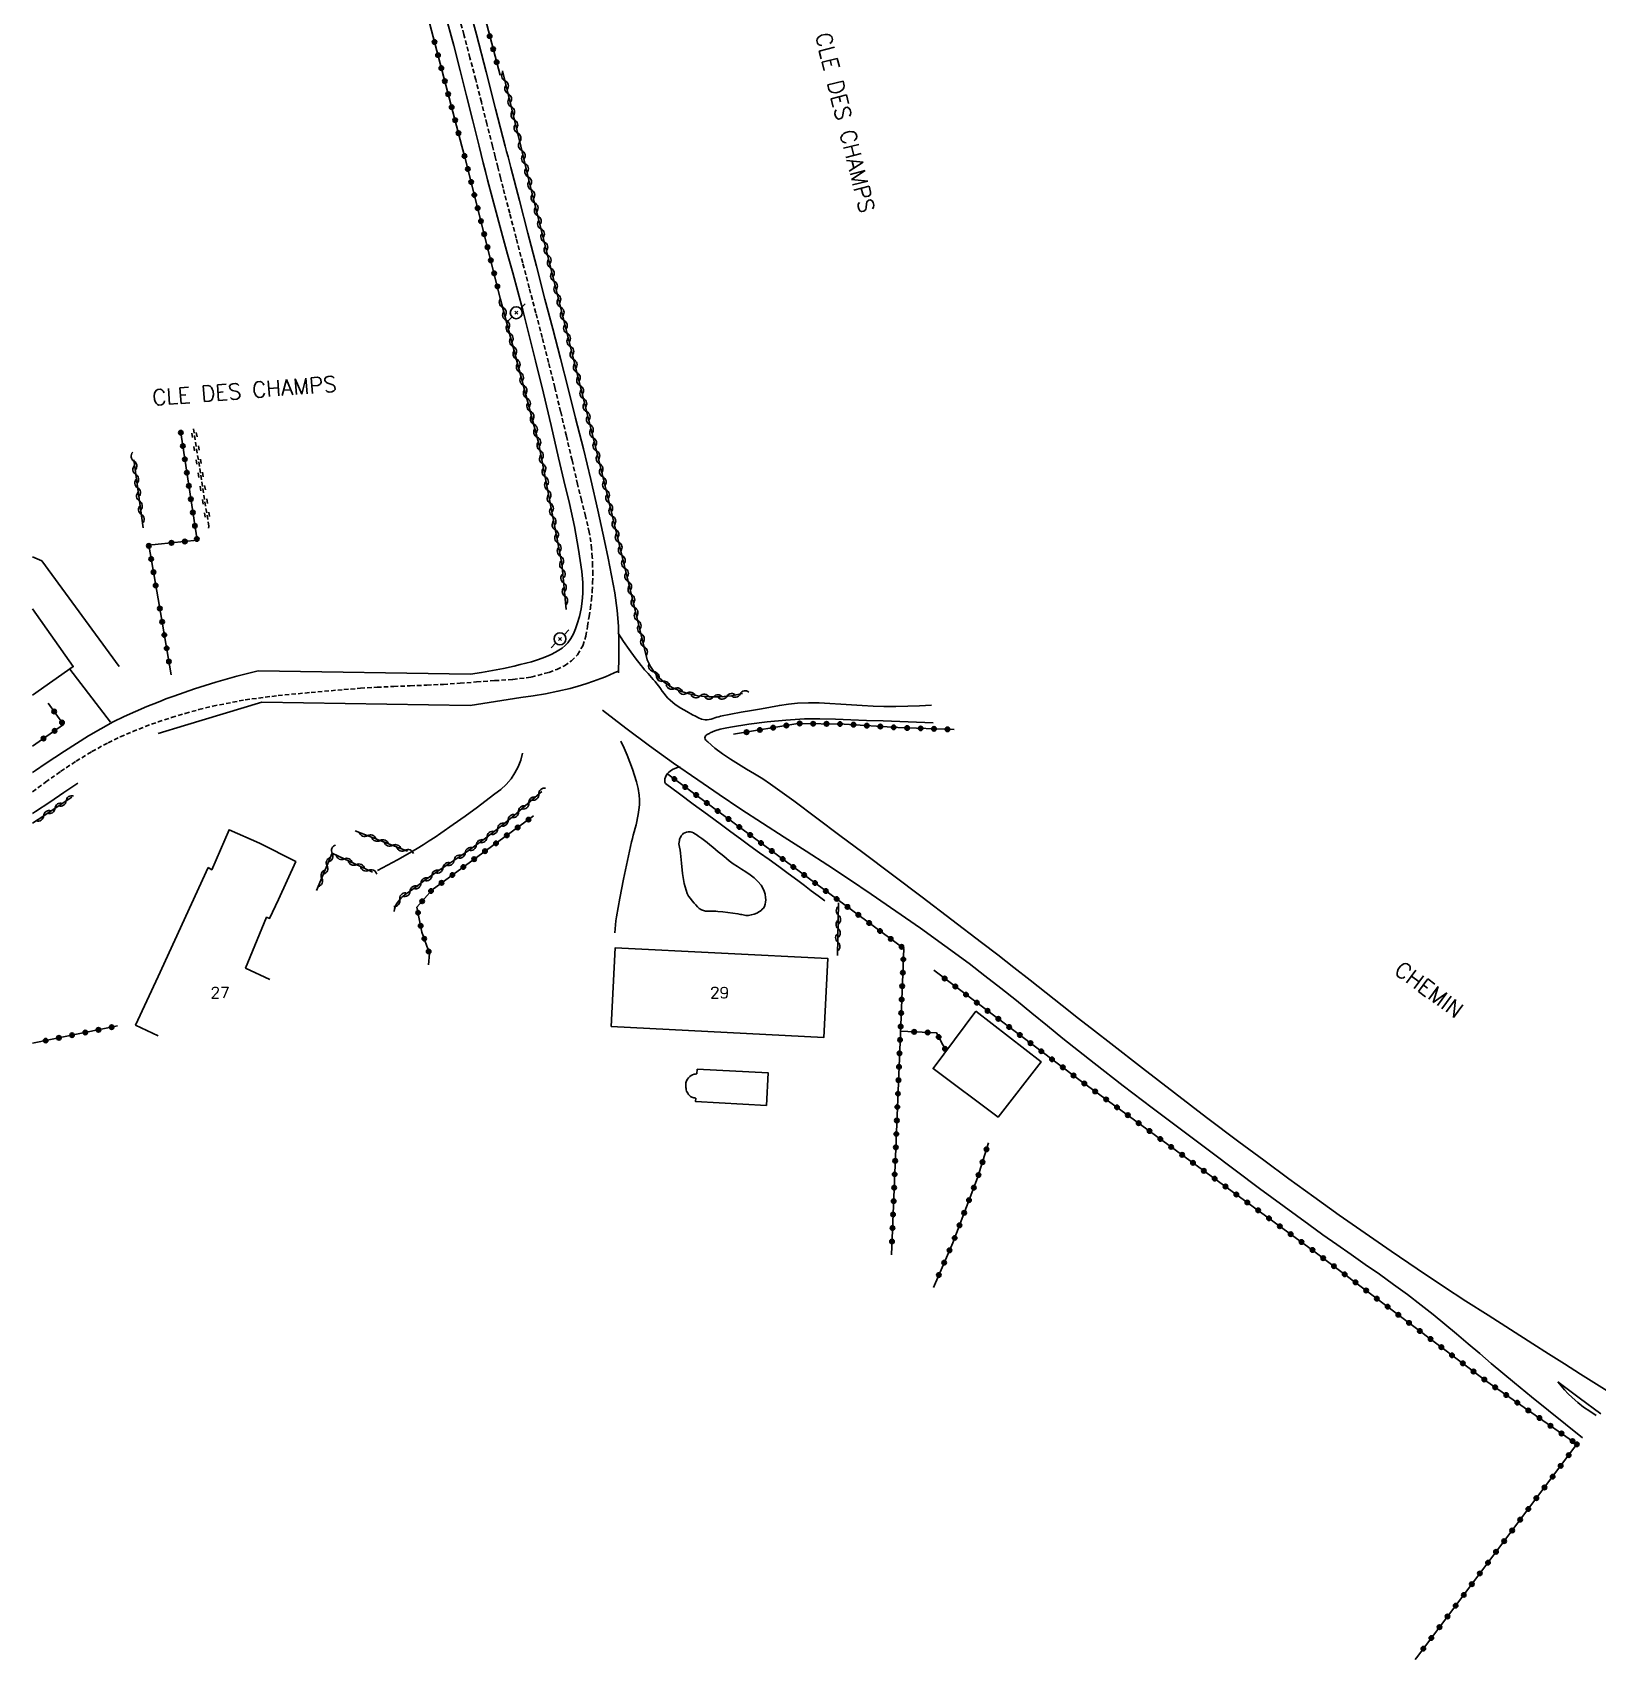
# Model space of a CAD drawing. Header units: millimetres. Extents: x 156000 to 157001, y 155000 to 156000.
# Drawn here: x 156000 to 156174.5, y 155002.2 to 155183.7 of the extents above; entities that cross this region are included whole.
import ezdxf
from ezdxf.enums import TextEntityAlignment as Align

# ---------------------------------------------------------------- set-up
doc = ezdxf.new("R2010")
doc.units = ezdxf.units.MM
doc.linetypes.add('DASHED', pattern=[0.75, 0.5, -0.25])
doc.layers.get('0').update_dxf_attribs({"linetype": 'CONTINUOUS'})
for name, color, linetype in [('W0001', 6, 'DASHED'), ('W0008', 7, 'CONTINUOUS'), ('W0017', 7, 'CONTINUOUS'), ('W0071', 7, 'CONTINUOUS'), ('W0101', 7, 'CONTINUOUS'), ('W0104', 1, 'CONTINUOUS'), ('W0220', 5, 'DASHED'), ('W0300', 7, 'CONTINUOUS'), ('W0310', 3, 'CONTINUOUS'), ('W0323', 7, 'CONTINUOUS'), ('W0473', 7, 'CONTINUOUS'), ('W0515', 5, 'CONTINUOUS'), ('W0989', 7, 'CONTINUOUS'), ('W0991', 7, 'CONTINUOUS')]:
    doc.layers.add(name, color=color, linetype=linetype)
doc.styles.get("Standard").update_dxf_attribs({"font": 'romans.shx', "width": 0.85})

# ---------------------------------------------------------------- blocks, each defined once
blk = doc.blocks.new('T473')
for p, q in [((-0.166667, 0.166667), (0.166667, -0.166667)), ((-0.166667, -0.166667), (0.166667, 0.166667)), ((0.500001, 0.500001), (1.000002, 1.000002)), ((-1.000002, -1.000002), (-0.500001, -0.500001))]:
    blk.add_line(p, q)
blk.add_ellipse((0, 0), major_axis=(0.471405, 0.471405), ratio=1, start_param=5.4977871438, end_param=11.780972451)
blk = doc.blocks.new('t310o')
at = {"color": 0, "linetype": 'Continuous'}
for centre, start, end in [((-0.5, 0.38), 216.8699, 323.1304), ((0.5, -0.37), 36.8699, 143.1303)]:
    blk.add_arc(centre, 0.625, start, end, dxfattribs=at)
blk = doc.blocks.new('t323o')
at = {"color": 0, "linetype": 'Continuous'}
for radius in [0.25, 0.15]:
    blk.add_circle((0, 0), radius, dxfattribs=at)
blk = doc.blocks.new('t220o')
at = {"color": 0, "linetype": 'Continuous'}
for p, q in [((-0.25, 0.25), (0.25, 0.25)), ((-0.25, -0.25), (0.25, -0.25))]:
    blk.add_line(p, q, dxfattribs=at)

msp = doc.modelspace()

# ---------------------------------------------------------------- linework, layer by layer
at = {"layer": 'W0001'}
for points in [[(156051.3, 155171), (156050.68, 155173.47), (156050.06, 155175.93), (156049.43, 155178.4), (156048.79, 155180.86), (156048.11, 155183.44), (156047.41, 155186.02), (156046.71, 155188.59), (156046.01, 155191.16), (156045.31, 155193.74), (156044.61, 155196.31), (156043.93, 155198.89), (156043.26, 155201.48), (156041.56, 155208.17), (156039.91, 155214.87), (156038.3, 155221.58), (156036.72, 155228.3)], [(156014, 155106.78), (156015.51, 155107.28), (156017.03, 155107.73), (156018.56, 155108.15), (156020.11, 155108.53), (156023.73, 155109.24), (156027.39, 155109.71), (156031.06, 155110.06), (156034.73, 155110.38), (156036.58, 155110.53), (156038.43, 155110.64), (156040.28, 155110.73), (156042.13, 155110.8), (156043.98, 155110.88), (156045.83, 155110.96), (156047.68, 155111.08), (156049.53, 155111.23), (156051.54, 155111.38), (156053.58, 155111.51), (156055.62, 155111.77), (156057.6, 155112.3), (156058.47, 155112.63), (156059.32, 155113.04), (156060.11, 155113.58), (156060.78, 155114.27), (156061.36, 155115.26), (156061.71, 155116.34), (156061.91, 155117.44), (156062.08, 155118.52), (156062.22, 155119.46), (156062.34, 155120.4), (156062.42, 155121.35), (156062.47, 155122.3), (156062.48, 155123.25), (156062.47, 155124.2), (156062.43, 155125.15), (156062.36, 155126.1), (156062.1, 155127.92), (156061.69, 155129.72), (156061.22, 155131.5), (156060.79, 155133.28), (156060.17, 155135.98), (156059.54, 155138.69), (156058.9, 155141.39), (156058.25, 155144.08), (156057.55, 155146.86), (156056.85, 155149.64), (156056.13, 155152.42), (156055.4, 155155.19), (156054.67, 155157.97), (156053.94, 155160.74), (156053.22, 155163.51), (156052.5, 155166.29), (156052.2, 155167.47), (156051.9, 155168.64), (156051.6, 155169.82), (156051.3, 155171)], [(156000, 155098.99), (156001.45, 155100.05), (156003.13, 155101.25), (156004.85, 155102.39), (156006.61, 155103.46), (156008.42, 155104.44), (156009.79, 155105.1), (156011.17, 155105.7), (156012.58, 155106.26), (156014, 155106.78)]]:
    msp.add_lwpolyline(points, dxfattribs=at)
at = {"layer": 'W0008'}
for points in [[(156036.69, 155218.38), (156037.4, 155215.92), (156038.12, 155213.46), (156038.83, 155211), (156039.55, 155208.53), (156040.4, 155205.6), (156041.26, 155202.67), (156042.11, 155199.74), (156042.95, 155196.8), (156043.98, 155193.16), (156045, 155189.52), (156046, 155185.88), (156046.98, 155182.23), (156047.71, 155179.43), (156048.41, 155176.62), (156049.1, 155173.81), (156049.8, 155171)], [(156052.73, 155171), (156051.65, 155175.14), (156050.58, 155179.29), (156049.5, 155183.43), (156048.41, 155187.57)], [(156049.8, 155171), (156050.03, 155170.06), (156050.27, 155169.12), (156050.51, 155168.17), (156050.76, 155167.23), (156051.3, 155165.15), (156051.86, 155163.08), (156052.43, 155161), (156052.99, 155158.93), (156053.56, 155156.86), (156054.12, 155154.78), (156054.67, 155152.7), (156055.21, 155150.62), (156056.11, 155147.04), (156056.98, 155143.44), (156057.84, 155139.85), (156058.67, 155136.24), (156059.27, 155133.69), (156059.88, 155131.14), (156060.44, 155128.58), (156060.91, 155125.99), (156061.09, 155124.78), (156061.26, 155123.56), (156061.37, 155122.33), (156061.38, 155121.1), (156061.31, 155120.24), (156061.18, 155119.38), (156061, 155118.54), (156060.76, 155117.71), (156060.56, 155117.16), (156060.33, 155116.61), (156060.05, 155116.08), (156059.7, 155115.6), (156059.4, 155115.28), (156059.06, 155115.01), (156058.7, 155114.77), (156058.33, 155114.55), (156057.84, 155114.29), (156057.34, 155114.07), (156056.83, 155113.87), (156056.31, 155113.69), (156055.67, 155113.49), (156055.02, 155113.32), (156054.37, 155113.16), (156053.72, 155113.01), (156052.51, 155112.75), (156051.3, 155112.51), (156050.09, 155112.29), (156048.86, 155112.1)], [(156060.57, 155140.64), (156059.74, 155143.97), (156058.88, 155147.29), (156058.02, 155150.61), (156057.15, 155153.94), (156056.2, 155157.6), (156055.25, 155161.27), (156054.3, 155164.94), (156053.35, 155168.6), (156053.19, 155169.2), (156053.04, 155169.8), (156052.88, 155170.4), (156052.73, 155171)], [(156060.57, 155140.64), (156061.44, 155137.24), (156062.26, 155133.83), (156063.04, 155130.41), (156063.78, 155126.98), (156064.19, 155125.05), (156064.59, 155123.11), (156064.95, 155121.16), (156065.2, 155119.2), (156065.34, 155117.46), (156065.41, 155115.72), (156065.41, 155113.99), (156065.34, 155112.25)], [(156014, 155108.99), (156014.44, 155109.16), (156014.88, 155109.33), (156015.32, 155109.49), (156015.76, 155109.65), (156018.08, 155110.46), (156020.43, 155111.2), (156022.79, 155111.88), (156025.17, 155112.49)], [(156025.17, 155112.49), (156048.86, 155112.1)], [(156054.46, 155109.51), (156055.85, 155109.69), (156057.23, 155109.92), (156058.6, 155110.19), (156059.97, 155110.51), (156060.84, 155110.75), (156061.7, 155111.02), (156062.55, 155111.32), (156063.4, 155111.63), (156063.89, 155111.82), (156064.38, 155112.02), (156064.86, 155112.23), (156065.33, 155112.45)], [(156048.81, 155108.6), (156054.46, 155109.51)], [(156000, 155101.14), (156000.33, 155101.37), (156001.4, 155102.09), (156002.47, 155102.81), (156003.56, 155103.51), (156004.9, 155104.36), (156006.24, 155105.21), (156007.61, 155106.02), (156009.01, 155106.77), (156010.23, 155107.38), (156011.48, 155107.94), (156012.73, 155108.48), (156014, 155108.99)], [(156016.96, 155106.36), (156025.56, 155108.98)], [(156025.56, 155108.98), (156048.81, 155108.6)], [(156016.96, 155106.36), (156014, 155105.49)], [(156000, 155096.57), (156000.34, 155096.8), (156001.92, 155097.84), (156003.49, 155098.89), (156005.05, 155099.94)]]:
    msp.add_lwpolyline(points, dxfattribs=at)
at = {"layer": 'W0017'}
for points in [[(156004.17, 155112.67), (156008.71, 155106.75)], [(156065.6, 155104.61), (156065.97, 155103.85), (156066.31, 155103.08), (156066.63, 155102.3), (156066.92, 155101.51), (156067.15, 155100.8), (156067.38, 155100.08), (156067.56, 155099.35), (156067.67, 155098.61), (156067.7, 155098.07), (156067.68, 155097.52), (156067.62, 155096.98), (156067.55, 155096.45), (156067.48, 155096.06), (156067.4, 155095.67), (156067.31, 155095.29), (156067.21, 155094.91), (156067.1, 155094.53), (156067, 155094.15), (156066.9, 155093.77), (156066.81, 155093.38), (156066.35, 155091.3), (156065.91, 155089.22), (156065.5, 155087.13), (156065.14, 155085.03), (156065.07, 155084.59), (156065.01, 155084.14), (156064.97, 155083.7), (156064.93, 155083.25)], [(156054.64, 155103.27), (156054.45, 155102.51), (156054.17, 155101.78), (156053.81, 155101.08), (156053.38, 155100.42), (156052.84, 155099.8), (156052.22, 155099.25), (156051.58, 155098.76), (156050.93, 155098.26), (156049.62, 155097.25), (156048.27, 155096.27), (156046.91, 155095.32), (156045.54, 155094.38), (156044.89, 155093.93), (156044.24, 155093.5), (156043.58, 155093.08), (156042.91, 155092.67), (156041.82, 155092.02), (156040.71, 155091.4), (156039.6, 155090.79), (156038.48, 155090.21)], [(156072.23, 155101.75), (156071.93, 155101.68), (156071.64, 155101.58), (156071.37, 155101.45), (156071.11, 155101.28), (156070.95, 155101.14), (156070.8, 155100.98), (156070.67, 155100.8), (156070.58, 155100.6), (156070.53, 155100.43), (156070.52, 155100.25), (156070.54, 155100.07), (156070.58, 155099.9)], [(156070.58, 155099.9), (156072.14, 155098.75), (156073.7, 155097.6), (156075.27, 155096.45), (156076.83, 155095.3), (156077.89, 155094.52), (156078.96, 155093.75), (156080.02, 155092.97), (156081.09, 155092.19), (156082.16, 155091.42), (156083.22, 155090.64), (156084.28, 155089.85), (156085.34, 155089.07), (156086.1, 155088.51), (156086.85, 155087.94), (156087.61, 155087.37), (156088.36, 155086.8)]]:
    msp.add_lwpolyline(points, dxfattribs=at)
msp.add_lwpolyline([(156073.02, 155087.64), (156072.68, 155088.74), (156072.5, 155089.88), (156072.39, 155091.02), (156072.28, 155092.14), (156072.22, 155092.48), (156072.14, 155092.82), (156072.1, 155093.18), (156072.14, 155093.54), (156072.16, 155093.65), (156072.2, 155093.76), (156072.24, 155093.86), (156072.29, 155093.96), (156072.35, 155094.06), (156072.42, 155094.15), (156072.5, 155094.23), (156072.58, 155094.31), (156072.76, 155094.41), (156072.95, 155094.48), (156073.15, 155094.52), (156073.35, 155094.52), (156073.53, 155094.48), (156073.71, 155094.4), (156073.86, 155094.3), (156074.02, 155094.21), (156074.33, 155094), (156074.64, 155093.78), (156074.94, 155093.55), (156075.24, 155093.31), (156075.55, 155093.07), (156075.86, 155092.81), (156076.17, 155092.56), (156076.48, 155092.3), (156076.78, 155092.05), (156077.09, 155091.79), (156077.4, 155091.53), (156077.71, 155091.28), (156078.16, 155090.95), (156078.62, 155090.64), (156079.09, 155090.35), (156079.56, 155090.05), (156080.03, 155089.73), (156080.47, 155089.38), (156080.89, 155088.99), (156081.26, 155088.55), (156081.45, 155088.24), (156081.6, 155087.9), (156081.7, 155087.55), (156081.76, 155087.19), (156081.78, 155086.94), (156081.76, 155086.68), (156081.72, 155086.43), (156081.63, 155086.18), (156081.52, 155086.01), (156081.39, 155085.87), (156081.25, 155085.74), (156081.09, 155085.62), (156080.8, 155085.46), (156080.49, 155085.34), (156080.17, 155085.25), (156079.85, 155085.2), (156079.7, 155085.19), (156079.54, 155085.2), (156079.39, 155085.22), (156079.25, 155085.25), (156079.1, 155085.28), (156078.96, 155085.31), (156078.81, 155085.34), (156078.67, 155085.37), (156078.11, 155085.44), (156077.56, 155085.51), (156077.01, 155085.58), (156076.45, 155085.64), (156076.22, 155085.66), (156075.99, 155085.66), (156075.76, 155085.65), (156075.53, 155085.65), (156075.3, 155085.66), (156075.06, 155085.68), (156074.83, 155085.73), (156074.61, 155085.81), (156074.36, 155085.96), (156074.15, 155086.15), (156073.97, 155086.37), (156073.79, 155086.57), (156073.58, 155086.82), (156073.37, 155087.07), (156073.17, 155087.35)], close=True, dxfattribs=at)
at = {"layer": 'W0071'}
for points in [[(156100.27, 155108.64), (156098.94, 155108.58), (156097.61, 155108.53), (156096.28, 155108.5), (156094.96, 155108.5), (156093.75, 155108.53), (156092.55, 155108.59), (156091.35, 155108.67), (156090.15, 155108.76), (156088.94, 155108.84), (156087.74, 155108.89), (156086.53, 155108.9), (156085.32, 155108.86), (156084.31, 155108.77), (156083.31, 155108.61), (156082.32, 155108.43), (156081.32, 155108.25), (156080.18, 155108.05), (156079.03, 155107.85), (156077.88, 155107.63), (156076.74, 155107.41), (156076.53, 155107.35), (156076.32, 155107.29), (156076.11, 155107.22), (156075.9, 155107.15), (156075.68, 155107.09), (156075.46, 155107.04), (156075.24, 155107.01), (156075.01, 155107.02), (156074.63, 155107.09), (156074.28, 155107.23), (156073.94, 155107.4), (156073.61, 155107.57), (156072.96, 155107.92), (156072.31, 155108.3), (156071.69, 155108.73), (156071.11, 155109.2), (156070.87, 155109.44), (156070.65, 155109.69), (156070.43, 155109.95), (156070.23, 155110.22), (156070.04, 155110.49), (156069.84, 155110.77), (156069.64, 155111.03), (156069.43, 155111.29), (156069.24, 155111.52), (156069.04, 155111.74), (156068.85, 155111.95), (156068.65, 155112.17), (156068.45, 155112.39), (156068.25, 155112.6), (156068.06, 155112.83), (156067.88, 155113.05), (156067.2, 155113.94), (156066.54, 155114.84), (156065.91, 155115.76), (156065.3, 155116.69)], [(156063.56, 155108.07), (156066.18, 155106.08), (156068.83, 155104.12), (156071.5, 155102.19), (156074.19, 155100.3), (156076.58, 155098.66), (156078.99, 155097.06), (156081.42, 155095.48), (156083.85, 155093.92), (156086.28, 155092.35), (156088.71, 155090.78), (156091.13, 155089.19), (156093.53, 155087.57), (156096.29, 155085.67), (156099.03, 155083.76), (156101.76, 155081.81), (156104.45, 155079.82), (156106.23, 155078.46), (156107.98, 155077.08), (156109.73, 155075.69), (156111.46, 155074.29), (156113.19, 155072.88), (156114.92, 155071.47), (156116.67, 155070.08), (156118.42, 155068.7), (156121.65, 155066.2), (156124.89, 155063.73), (156128.15, 155061.27), (156131.41, 155058.81), (156134.13, 155056.77), (156136.86, 155054.74), (156139.6, 155052.72), (156142.34, 155050.71), (156143.91, 155049.58), (156145.48, 155048.47), (156147.06, 155047.37), (156148.64, 155046.27), (156150.22, 155045.16), (156151.79, 155044.04), (156153.34, 155042.9), (156154.88, 155041.73), (156156.21, 155040.68), (156157.52, 155039.61), (156158.83, 155038.52), (156160.12, 155037.42), (156161.41, 155036.32), (156162.7, 155035.21), (156163.99, 155034.12), (156165.3, 155033.04), (156167.18, 155031.5), (156169.07, 155029.97), (156170.97, 155028.45), (156172.87, 155026.93)], [(156176.21, 155031.79), (156174.43, 155032.92), (156172.65, 155034.04), (156170.87, 155035.16), (156169.09, 155036.28), (156167.32, 155037.41), (156164.83, 155039), (156162.34, 155040.59), (156159.85, 155042.18), (156157.38, 155043.8), (156154.45, 155045.76), (156151.53, 155047.74), (156148.63, 155049.75), (156145.74, 155051.77), (156142.91, 155053.79), (156140.11, 155055.82), (156137.32, 155057.88), (156134.54, 155059.95), (156130.94, 155062.66), (156127.37, 155065.39), (156123.81, 155068.14), (156120.26, 155070.9), (156118.45, 155072.3), (156116.65, 155073.71), (156114.85, 155075.13), (156113.06, 155076.54), (156111.26, 155077.96), (156109.46, 155079.37), (156107.66, 155080.78), (156105.85, 155082.18), (156102.55, 155084.7), (156099.24, 155087.21), (156095.93, 155089.7), (156092.61, 155092.2), (156090.05, 155094.12), (156087.49, 155096.05), (156084.91, 155097.96), (156082.31, 155099.84), (156081.44, 155100.43), (156080.54, 155100.98), (156079.64, 155101.52), (156078.73, 155102.06), (156077.83, 155102.62), (156076.95, 155103.22), (156076.11, 155103.86), (156075.31, 155104.57), (156075.21, 155104.64), (156075.1, 155104.73), (156075.01, 155104.86), (156074.98, 155105.01), (156075.01, 155105.12), (156075.07, 155105.22), (156075.14, 155105.3), (156075.23, 155105.37), (156075.31, 155105.42), (156075.4, 155105.46), (156075.49, 155105.5), (156075.57, 155105.55), (156076.11, 155105.79), (156076.68, 155105.95), (156077.26, 155106.07), (156077.83, 155106.17), (156079.88, 155106.52), (156081.95, 155106.79), (156084.02, 155106.97), (156086.1, 155107.1), (156087.82, 155107.12), (156089.55, 155107.08), (156091.28, 155107), (156093, 155106.94), (156094.86, 155106.88), (156096.72, 155106.82), (156098.58, 155106.76), (156100.44, 155106.69)], [(156170.11, 155033.18), (156172.5, 155031.39), (156174.91, 155029.61)], [(156174.39, 155029.42), (156173.68, 155029.88), (156173, 155030.36), (156172.35, 155030.88), (156171.71, 155031.43), (156171.28, 155031.84), (156170.87, 155032.27), (156170.48, 155032.72), (156170.11, 155033.18)]]:
    msp.add_lwpolyline(points, dxfattribs=at)
at = {"layer": 'W0101'}
for points in [[(156026.47, 155078.05), (156023.76, 155079.31), (156026.11, 155084.99), (156026.44, 155084.86), (156027.45, 155086.95), (156029.36, 155091.2), (156025.31, 155093.26), (156021.92, 155094.75), (156019.99, 155090.28), (156019.59, 155090.52)], [(156019.59, 155090.52), (156014, 155078.39)], [(156014, 155078.39), (156011.5, 155072.96), (156014, 155071.77)]]:
    msp.add_lwpolyline(points, dxfattribs=at)
msp.add_lwpolyline([(156064.54, 155072.79), (156088.27, 155071.58), (156088.71, 155080.38), (156064.99, 155081.58)], close=True, dxfattribs=at)
at = {"layer": 'W0104'}
msp.add_lwpolyline([(156000, 155109.76), (156004.54, 155112.95), (156000, 155119.39)], dxfattribs=at)
msp.add_lwpolyline([(156105.2, 155074.51), (156112.51, 155068.85), (156107.7, 155062.69), (156100.44, 155068.11)], close=True, dxfattribs=at)
at = {"layer": 'W0220'}
msp.add_lwpolyline([(156017.95, 155139.47), (156019.66, 155128.58), (156019.64, 155128.4)], dxfattribs=at)
at = {"layer": 'W0300'}
msp.add_lwpolyline([(156009.67, 155112.94), (156001.02, 155124.73), (156000, 155125.2)], dxfattribs=at)
at = {"layer": 'W0310'}
for points in [[(156054.45, 155171), (156052.43, 155179.39)], [(156068.57, 155113.7), (156063.23, 155135.67), (156055.52, 155166.56), (156054.45, 155171)], [(156059.53, 155119.31), (156059.03, 155124.45), (156056.45, 155137.94), (156052.21, 155153.9)], [(156011.29, 155136), (156012.33, 155128.43)], [(156079.19, 155109.95), (156077.97, 155109.69), (156076.72, 155109.56), (156075.47, 155109.56), (156074.22, 155109.69), (156073.24, 155109.9), (156072.28, 155110.19), (156071.35, 155110.61), (156070.5, 155111.16), (156069.89, 155111.69), (156069.36, 155112.29), (156068.91, 155112.97), (156068.57, 155113.7)], [(156056.8, 155099.01), (156055.26, 155097.66), (156053.71, 155096.34), (156052.12, 155095.05), (156050.51, 155093.8), (156049.57, 155093.1), (156048.61, 155092.42), (156047.64, 155091.76), (156046.67, 155091.1), (156045.7, 155090.45), (156044.73, 155089.79), (156043.77, 155089.11), (156042.83, 155088.41), (156042.28, 155088.02), (156041.71, 155087.63), (156041.16, 155087.18), (156040.7, 155086.65), (156040.56, 155086.41), (156040.45, 155086.16), (156040.38, 155085.89), (156040.35, 155085.61)], [(156000, 155095.47), (156000.61, 155095.88), (156004.4, 155098.38)], [(156041.83, 155092.34), (156035.97, 155094.64)], [(156037.9, 155090.02), (156033.42, 155092.13), (156031.69, 155087.96)], [(156089.91, 155086.61), (156089.78, 155080.71)]]:
    msp.add_lwpolyline(points, dxfattribs=at)
at = {"layer": 'W0323'}
for points in [[(156047.89, 155171), (156043.67, 155187.03), (156039.41, 155203.47), (156035.27, 155219.38), (156031.79, 155223.14)], [(156052.14, 155178.92), (156046.53, 155200.3)], [(156052.21, 155153.9), (156048.26, 155169.61), (156047.89, 155171)], [(156014, 155126.6), (156018.35, 155127.04), (156016.51, 155139.26)], [(156012.96, 155126.5), (156014, 155126.6)], [(156012.96, 155126.5), (156014, 155120.51)], [(156014, 155120.51), (156015.47, 155112.03)], [(156000, 155104.07), (156003.46, 155106.48), (156001.76, 155108.85)], [(156102.81, 155105.92), (156096.5, 155106.14), (156090.51, 155106.53), (156085.36, 155106.6), (156078.17, 155105.39)], [(156095.8, 155047.33), (156096.79, 155072), (156097.17, 155081.5), (156070.86, 155100.95)], [(156044.16, 155079.69), (156044.26, 155080.96), (156043.43, 155083.33), (156042.88, 155086.11), (156044.57, 155088.06), (156055.87, 155096.28)], [(156100.53, 155079.07), (156116.7, 155066.89), (156142.76, 155047.87), (156162.21, 155033.2), (156172.26, 155026.21)], [(156000, 155070.93), (156009.46, 155072.86)], [(156096.84, 155072.29), (156100.83, 155072.08), (156101.9, 155070.06)], [(156100.5, 155043.7), (156102.64, 155048.69), (156105.41, 155055.94), (156106.63, 155059.83)], [(156172.26, 155026.21), (156154.36, 155002.38), (156154.22, 155002.2)]]:
    msp.add_lwpolyline(points, dxfattribs=at)
at = {"layer": 'W0515'}
for points in [[(156074.14, 155068.06), (156082.05, 155067.62), (156081.85, 155063.99), (156073.95, 155064.43), (156073.97, 155064.82)], [(156074.11, 155067.51), (156074.14, 155068.06)], [(156073.96, 155064.83), (156073.85, 155064.83), (156073.74, 155064.84), (156073.63, 155064.88), (156073.53, 155064.92), (156073.39, 155065.01), (156073.27, 155065.11), (156073.17, 155065.22), (156073.07, 155065.35), (156073, 155065.47), (156072.95, 155065.6), (156072.91, 155065.73), (156072.89, 155065.87), (156072.87, 155065.98), (156072.86, 155066.09), (156072.85, 155066.2), (156072.85, 155066.31), (156072.86, 155066.42), (156072.88, 155066.53), (156072.91, 155066.64), (156072.94, 155066.75), (156073.04, 155066.93), (156073.16, 155067.08), (156073.31, 155067.22), (156073.47, 155067.33), (156073.62, 155067.41), (156073.78, 155067.47), (156073.95, 155067.5), (156074.11, 155067.51)]]:
    msp.add_lwpolyline(points, dxfattribs=at)

# ---------------------------------------------------------------- block references
at = {"layer": 'W0220', "rotation": 278.9304575071596}
for p in [(156018.06, 155138.77), (156018.29, 155137.29), (156018.53, 155135.81), (156018.76, 155134.33), (156018.99, 155132.85), (156019.23, 155131.36), (156019.46, 155129.88)]:
    msp.add_blockref('t220o', p, dxfattribs=at)
at = {"layer": 'W0310'}
for p, rotation in [((156052.7, 155178.29), 103.5465658751624), ((156053.05, 155176.83), 103.5465658751624), ((156053.4, 155175.37), 103.5465658751624), ((156053.75, 155173.92), 103.5465658751624), ((156054.1, 155172.46), 103.5465658751624), ((156054.58, 155170.5), 103.5465658752242), ((156054.93, 155169.04), 103.5465658752242), ((156055.28, 155167.58), 103.5465658752242), ((156055.63, 155166.12), 104.0021923709176), ((156056, 155164.67), 104.0021923709176), ((156056.36, 155163.21), 104.0021923709176), ((156056.72, 155161.76), 104.0021923709176), ((156057.08, 155160.3), 104.0021923709176), ((156057.45, 155158.85), 104.0021923709176), ((156057.81, 155157.39), 104.0021923709176), ((156058.17, 155155.94), 104.0021923709176), ((156058.54, 155154.48), 104.0021923709176), ((156052.45, 155153.02), 104.8788791264897), ((156058.9, 155153.03), 104.0021923709176), ((156052.83, 155151.57), 104.8788791264897), ((156053.22, 155150.12), 104.8788791264897), ((156059.26, 155151.57), 104.0021923709176), ((156059.62, 155150.12), 104.0021923709176), ((156053.6, 155148.67), 104.8788791264897), ((156059.99, 155148.66), 104.0021923709176), ((156053.99, 155147.22), 104.8788791264897), ((156060.35, 155147.2), 104.0021923709176), ((156054.37, 155145.77), 104.8788791264897), ((156060.71, 155145.75), 104.0021923709176), ((156054.76, 155144.32), 104.8788791264897), ((156055.14, 155142.87), 104.8788791264897), ((156061.08, 155144.29), 104.0021923709176), ((156061.44, 155142.84), 104.0021923709176), ((156055.53, 155141.42), 104.8788791264897), ((156061.8, 155141.38), 104.0021923709176), ((156055.92, 155139.97), 104.8788791264897), ((156062.17, 155139.93), 104.0021923709176), ((156056.3, 155138.52), 104.8788791264897), ((156062.53, 155138.47), 104.0021923709176), ((156011.31, 155135.86), 277.8371621640425), ((156056.62, 155137.05), 100.825058757973), ((156056.9, 155135.58), 100.825058757973), ((156062.89, 155137.02), 104.0021923709176), ((156063.25, 155135.56), 103.6595980677901), ((156011.51, 155134.38), 277.8371621640425), ((156057.19, 155134.11), 100.825058757973), ((156063.61, 155134.1), 103.6595980677901), ((156011.72, 155132.89), 277.8371621640425), ((156057.47, 155132.63), 100.825058757973), ((156063.96, 155132.65), 103.6595980677901), ((156011.92, 155131.41), 277.8371621640425), ((156057.75, 155131.16), 100.825058757973), ((156064.32, 155131.19), 103.6595980677901), ((156012.13, 155129.92), 277.8371621640425), ((156058.03, 155129.69), 100.825058757973), ((156064.67, 155129.73), 103.6595980677901), ((156065.02, 155128.27), 103.6595980677901), ((156058.31, 155128.21), 100.825058757973), ((156058.6, 155126.74), 100.825058757973), ((156065.38, 155126.82), 103.6595980677901), ((156058.88, 155125.27), 100.825058757973), ((156065.73, 155125.36), 103.6595980677901), ((156059.1, 155123.79), 95.5460679453885), ((156066.09, 155123.9), 103.6595980677901), ((156059.24, 155122.29), 95.5460679453885), ((156066.44, 155122.44), 103.6595980677901), ((156066.8, 155120.98), 103.6595980677901), ((156059.39, 155120.8), 95.5460679453885), ((156067.15, 155119.53), 103.6595980677901), ((156067.5, 155118.07), 103.6595980677901), ((156067.86, 155116.61), 103.6595980677901), ((156068.21, 155115.15), 103.6595980677901), ((156069.3, 155112.39), 123.32963091811), ((156070.33, 155111.31), 138.9710384905592), ((156071.59, 155110.5), 155.7778885720489), ((156072.99, 155109.97), 162.7628647356262), ((156074.45, 155109.67), 173.8324351180478), ((156075.95, 155109.56), 179.9563021831738), ((156077.44, 155109.63), 186.0801678290053), ((156078.92, 155109.89), 192.2040320621736), ((156003.75, 155097.95), 33.46436369037623), ((156055.34, 155097.73), 221.4121077985646), ((156056.47, 155098.72), 221.4121077985646), ((156001.25, 155096.3), 33.46436369037623), ((156002.5, 155097.13), 33.46436369037623), ((156053.04, 155095.8), 219.0904564577899), ((156054.2, 155096.76), 220.2512812574486), ((156051.88, 155094.86), 217.929633397023), ((156033.42, 155092.11), 247.4074447635789), ((156037.37, 155094.09), 158.5637637448118), ((156038.76, 155093.55), 158.5637637448118), ((156040.16, 155093), 158.5637637448118), ((156041.56, 155092.45), 158.5637637448118), ((156049.49, 155093.04), 215.2810281740424), ((156050.69, 155093.94), 217.929633397023), ((156032.84, 155090.73), 247.4074447635789), ((156034.76, 155091.5), 154.7545369345081), ((156036.12, 155090.86), 154.7545369345081), ((156045.78, 155090.5), 213.8719607844697), ((156047.02, 155091.34), 213.8744927695936), ((156048.26, 155092.18), 214.3714648299553), ((156032.26, 155089.34), 247.4074447635789), ((156037.48, 155090.22), 154.7545369345081), ((156043.32, 155088.78), 216.5852328662095), ((156044.54, 155089.65), 215.2683882489409), ((156040.96, 155086.95), 229.1819818863949), ((156042.11, 155087.9), 214.51031762681), ((156089.88, 155085.21), 268.7362559927436), ((156089.85, 155083.71), 268.7362559927436), ((156089.81, 155082.21), 268.7362559927436)]:
    msp.add_blockref('t310o', p, dxfattribs=dict(at, rotation=rotation))
at = {"layer": 'W0323'}
for p, rotation in [((156044.84, 155182.61), 104.7346555401421), ((156050.99, 155183.27), 104.6920981529894), ((156051.38, 155181.82), 104.6920981529894), ((156045.22, 155181.15), 104.7346555401421), ((156051.76, 155180.37), 104.6920981529894), ((156045.6, 155179.7), 104.7346555401421), ((156045.98, 155178.25), 104.7346555401421), ((156046.36, 155176.8), 104.7346555401421), ((156046.75, 155175.35), 104.7346555401421), ((156047.13, 155173.9), 104.7346555401421), ((156047.51, 155172.45), 104.7346555401421), ((156048.18, 155169.9), 104.7346555401131), ((156048.55, 155168.45), 104.1365697175648), ((156048.92, 155166.99), 104.1365697175648), ((156049.28, 155165.54), 104.1365697175648), ((156049.65, 155164.08), 104.1365697175648), ((156050.01, 155162.63), 104.1365697175648), ((156050.38, 155161.17), 104.1365697175648), ((156050.75, 155159.72), 104.1365697175648), ((156051.11, 155158.26), 104.1365697175648), ((156051.48, 155156.81), 104.1365697175648), ((156051.85, 155155.35), 104.1365697175648), ((156016.54, 155139.03), 98.57831793486568), ((156016.76, 155137.55), 98.57831793486568), ((156016.99, 155136.07), 98.57831793486568), ((156017.21, 155134.58), 98.57831793486568), ((156017.44, 155133.1), 98.57831793486568), ((156017.66, 155131.62), 98.57831793486568), ((156017.88, 155130.13), 98.57831793486568), ((156018.11, 155128.65), 98.57831793486568), ((156018.33, 155127.17), 98.57831793486568), ((156012.97, 155126.42), 279.8375620879572), ((156015.49, 155126.75), 5.735870220931125), ((156016.98, 155126.9), 5.735870220931125), ((156013.23, 155124.95), 279.8375620879572), ((156013.49, 155123.47), 279.8375620879572), ((156013.74, 155121.99), 279.8375620879572), ((156014.19, 155119.42), 279.8375620879634), ((156014.45, 155117.94), 279.8375620879634), ((156014.7, 155116.46), 279.8375620879634), ((156014.96, 155114.99), 279.8375620879634), ((156015.21, 155113.51), 279.8375620879634), ((156002.42, 155107.93), 125.692752760127), ((156002.46, 155105.78), 34.79034725641819), ((156003.29, 155106.71), 125.692752760127), ((156079.64, 155105.63), 189.5423333800975), ((156081.12, 155105.88), 189.5423333800975), ((156082.6, 155106.13), 189.5423333800975), ((156084.08, 155106.38), 189.5423333800975), ((156085.56, 155106.59), 179.2874580555312), ((156087.06, 155106.57), 179.2874580555312), ((156088.56, 155106.56), 179.2874580555312), ((156090.06, 155106.54), 179.2874580555312), ((156091.56, 155106.46), 176.2665331042443), ((156093.06, 155106.36), 176.2665331042443), ((156094.56, 155106.27), 176.2665331042443), ((156096.05, 155106.17), 176.2665331042443), ((156097.55, 155106.1), 178.0022256485557), ((156099.05, 155106.05), 178.0022256485557), ((156100.55, 155106), 178.0022256485557), ((156102.05, 155105.95), 178.0022256485557), ((156001.23, 155104.93), 34.79034725641819), ((156071.59, 155100.4), 143.5363989075001), ((156072.8, 155099.51), 143.5363989075001), ((156074.01, 155098.62), 143.5363989075001), ((156075.21, 155097.73), 143.5363989075001), ((156076.42, 155096.84), 143.5363989075001), ((156054.11, 155095), 36.02496100743699), ((156055.32, 155095.88), 36.02496100743699), ((156077.63, 155095.94), 143.5363989075001), ((156078.83, 155095.05), 143.5363989075001), ((156051.69, 155093.23), 36.02496100743699), ((156052.9, 155094.12), 36.02496100743699), ((156080.04, 155094.16), 143.5363989075001), ((156081.25, 155093.27), 143.5363989075001), ((156049.26, 155091.47), 36.02496100743699), ((156050.47, 155092.35), 36.02496100743699), ((156082.45, 155092.38), 143.5363989075001), ((156083.66, 155091.49), 143.5363989075001), ((156046.83, 155089.7), 36.02496100743699), ((156048.05, 155090.59), 36.02496100743699), ((156084.86, 155090.59), 143.5363989075001), ((156086.07, 155089.7), 143.5363989075001), ((156044.44, 155087.91), 48.93925202849197), ((156045.62, 155088.82), 36.02496100743699), ((156087.28, 155088.81), 143.5363989075001), ((156088.48, 155087.92), 143.5363989075001), ((156043, 155085.5), 101.3376939763558), ((156043.45, 155086.77), 48.93925202849197), ((156089.69, 155087.03), 143.5363989075001), ((156090.9, 155086.14), 143.5363989075001), ((156043.29, 155084.03), 101.3376939763558), ((156092.1, 155085.25), 143.5363989075001), ((156093.31, 155084.35), 143.5363989075001), ((156043.69, 155082.59), 109.0835525822087), ((156094.52, 155083.46), 143.5363989075001), ((156095.72, 155082.57), 143.5363989075001), ((156044.18, 155081.17), 109.0835525822087), ((156096.93, 155081.68), 143.5363989075001), ((156097.12, 155080.3), 87.69156841478961), ((156097.06, 155078.8), 87.69156841478961), ((156101.73, 155078.16), 323.0242392533094), ((156097, 155077.3), 87.69156841478961), ((156102.93, 155077.26), 323.0242392533094), ((156104.12, 155076.36), 323.0242392533094), ((156096.94, 155075.81), 87.69156841478961), ((156105.32, 155075.46), 323.0242392533094), ((156106.52, 155074.55), 323.0242392533094), ((156008.82, 155072.73), 11.56058980315828), ((156096.82, 155072.81), 87.69156841478961), ((156096.88, 155074.31), 87.69156841478961), ((156107.72, 155073.65), 323.0242392533094), ((156108.92, 155072.75), 323.0242392533094), ((156001.47, 155071.23), 11.56058980315828), ((156002.94, 155071.53), 11.56058980315828), ((156004.41, 155071.83), 11.56058980315828), ((156005.88, 155072.13), 11.56058980315828), ((156007.35, 155072.43), 11.56058980315828), ((156096.76, 155071.31), 87.71548066815886), ((156098.34, 155072.21), 356.970619016091), ((156099.84, 155072.13), 356.970619016091), ((156101.07, 155071.63), 297.8228626647769), ((156110.12, 155071.85), 323.0242392533094), ((156111.31, 155070.95), 323.0242392533094), ((156096.7, 155069.81), 87.71548066815886), ((156101.77, 155070.31), 297.8228626647769), ((156112.51, 155070.04), 323.0242392533094), ((156113.71, 155069.14), 323.0242392533094), ((156096.64, 155068.31), 87.71548066815886), ((156114.91, 155068.24), 323.0242392533094), ((156116.11, 155067.34), 323.0242392533094), ((156096.58, 155066.81), 87.71548066815886), ((156117.31, 155066.44), 323.8728653837668), ((156118.52, 155065.56), 323.8728653837668), ((156096.46, 155063.82), 87.71548066815886), ((156096.52, 155065.31), 87.71548066815886), ((156119.74, 155064.67), 323.8728653837668), ((156120.95, 155063.79), 323.8728653837668), ((156096.4, 155062.32), 87.71548066815886), ((156122.16, 155062.91), 323.8728653837668), ((156123.37, 155062.02), 323.8728653837668), ((156096.34, 155060.82), 87.71548066815886), ((156124.58, 155061.14), 323.8728653837668), ((156125.79, 155060.25), 323.8728653837668), ((156096.28, 155059.32), 87.71548066815886), ((156106.4, 155059.1), 72.53216389880198), ((156127, 155059.37), 323.8728653837668), ((156128.22, 155058.48), 323.8728653837668), ((156096.22, 155057.82), 87.71548066815886), ((156105.95, 155057.67), 72.53216389880198), ((156129.43, 155057.6), 323.8728653837668), ((156130.64, 155056.71), 323.8728653837668), ((156096.1, 155054.82), 87.71548066815886), ((156096.16, 155056.32), 87.71548066815886), ((156104.98, 155054.83), 69.1195592715258), ((156105.5, 155056.23), 72.53216389880198), ((156131.85, 155055.83), 323.8728653837668), ((156133.06, 155054.95), 323.8728653837668), ((156096.04, 155053.32), 87.71548066815886), ((156104.45, 155053.43), 69.1195592715258), ((156134.27, 155054.06), 323.8728653837668), ((156135.49, 155053.18), 323.8728653837668), ((156095.98, 155051.83), 87.71548066815886), ((156103.91, 155052.02), 69.1195592715258), ((156136.7, 155052.29), 323.8728653837668), ((156137.91, 155051.41), 323.8728653837668), ((156095.92, 155050.33), 87.71548066815886), ((156102.85, 155049.22), 69.1195592715258), ((156103.38, 155050.62), 69.1195592715258), ((156139.12, 155050.52), 323.8728653837668), ((156140.33, 155049.64), 323.8728653837668), ((156095.86, 155048.83), 87.71548066815886), ((156102.28, 155047.83), 66.74831749938654), ((156141.54, 155048.76), 323.8728653837668), ((156142.76, 155047.87), 323.8728653837668), ((156101.68, 155046.46), 66.74831749938654), ((156143.95, 155046.97), 322.9758352715526), ((156145.15, 155046.06), 322.9758352715526), ((156101.09, 155045.08), 66.74831749938654), ((156146.35, 155045.16), 322.9758352715526), ((156147.55, 155044.26), 322.9758352715526), ((156148.74, 155043.36), 322.9758352715526), ((156149.94, 155042.45), 322.9758352715526), ((156151.14, 155041.55), 322.9758352715526), ((156152.34, 155040.65), 322.9758352715526), ((156153.53, 155039.74), 322.9758352715526), ((156154.73, 155038.84), 322.9758352715526), ((156155.93, 155037.94), 322.9758352715526), ((156157.13, 155037.03), 322.9758352715526), ((156158.32, 155036.13), 322.9758352715526), ((156159.52, 155035.23), 322.9758352715526), ((156160.72, 155034.32), 322.9758352715526), ((156161.92, 155033.42), 322.9758352715526), ((156163.14, 155032.55), 325.1840331960253), ((156164.37, 155031.7), 325.1840331960253), ((156165.6, 155030.84), 325.1840331960253), ((156166.83, 155029.98), 325.1840331960253), ((156168.07, 155029.13), 325.1840331960253), ((156169.3, 155028.27), 325.1840331960253), ((156170.53, 155027.41), 325.1840331960253), ((156171.76, 155026.56), 325.1840331960253), ((156172.24, 155026.19), 233.0874266622001), ((156170.44, 155023.79), 233.0874266622001), ((156171.34, 155024.99), 233.0874266622001), ((156169.54, 155022.59), 233.0874266622001), ((156167.73, 155020.19), 233.0874266622001), ((156168.63, 155021.39), 233.0874266622001), ((156166.83, 155018.99), 233.0874266622001), ((156165.03, 155016.59), 233.0874266622001), ((156165.93, 155017.79), 233.0874266622001), ((156164.13, 155015.39), 233.0874266622001), ((156162.33, 155013), 233.0874266622001), ((156163.23, 155014.2), 233.0874266622001), ((156161.43, 155011.8), 233.0874266622001), ((156159.63, 155009.4), 233.0874266622001), ((156160.53, 155010.6), 233.0874266622001), ((156158.73, 155008.2), 233.0874266622001), ((156156.92, 155005.8), 233.0874266622001), ((156157.82, 155007), 233.0874266622001), ((156156.02, 155004.6), 233.0874266622001), ((156155.12, 155003.4), 233.0874266622001)]:
    msp.add_blockref('t323o', p, dxfattribs=dict(at, rotation=rotation))
at = {"layer": 'W0473'}
for p in [(156053.95, 155152.41), (156058.83, 155116.04)]:
    msp.add_blockref('T473', p, dxfattribs=at)

# ---------------------------------------------------------------- texts
at = {"layer": 'W0989'}
for rotation, p in [(283.9937, (156087.3, 155183.42)), (4.3734, (156013.42, 155142.06))]:
    msp.add_text('CLE DES CHAMPS', height=1.75, rotation=rotation, dxfattribs=at).set_placement(p)
msp.add_text('CHEMIN', height=1.75, rotation=323.5217, dxfattribs=at).set_placement((156155.76, 155076.91), align=Align.MIDDLE)
at = {"layer": 'W0991'}
for s, p in [('27', (156020.92, 155076.58)), ('27', (156020.92, 155076.58)), ('29', (156076.63, 155076.58))]:
    msp.add_text(s, height=1.25, dxfattribs=at).set_placement(p, align=Align.MIDDLE_CENTER)

doc.saveas('drawing.dxf')
